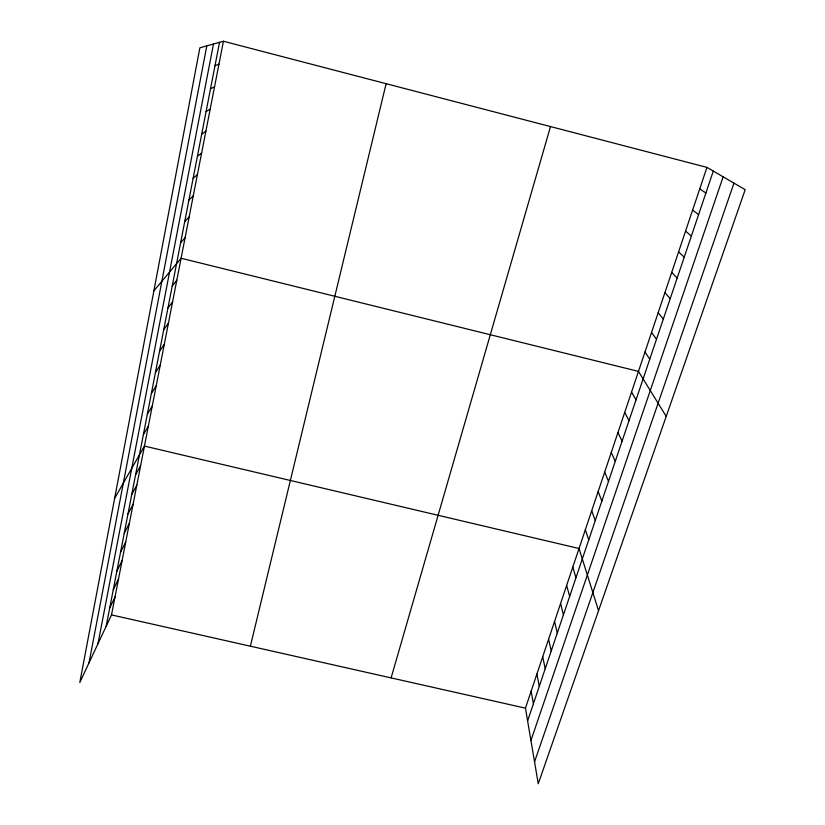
<?xml version="1.0" encoding="UTF-8"?>
<svg xmlns="http://www.w3.org/2000/svg" width="825" height="825" viewBox="0 0 825 825"><rect width="100%" height="100%" fill="white"/><g stroke="black" fill="none" stroke-linecap="round" stroke-linejoin="round"><path stroke-width="1.24" d="M89.007 662.877L206.797 45.88M97.958 643.789L213.469 44.024M106.167 626.278L219.532 42.333M223.431 41.25L199.856 47.819L79.808 682.502L111.499 614.914L223.431 41.25L706.953 167.392L745.192 189.678L538.251 783.75L525.453 708.159L706.953 167.392M250.377 646.202L386.121 83.696M391.102 677.892L550.492 126.576M527.608 720.895L713.295 171.095M530.929 740.51L723.143 176.828M534.538 761.846L733.961 183.129M109.694 608.107L114.995 597.001M113.273 589.72L118.532 578.892M116.882 571.127L122.1 560.567M120.532 552.307L125.72 542.035M124.224 533.27L129.381 523.287M127.968 514.006L133.083 504.323M131.752 494.515L136.826 485.141M135.578 474.787L140.611 465.723M114.644 498.31L144.437 446.077L579.037 548.512L598.538 610.665M143.375 434.62L148.314 426.205M147.345 414.16L152.243 406.096M151.367 393.453L156.214 385.739M155.44 372.498L160.236 365.135M159.555 351.275L164.309 344.272M163.732 329.783L168.424 323.163M167.949 308.024L172.59 301.795M172.229 285.997L176.818 280.16M153.883 290.864L181.088 258.246L638.478 371.384L666.218 416.398M180.623 242.725L185.099 237.693M184.748 221.533L189.162 216.882M188.904 200.073L193.267 195.834M193.122 178.355L197.422 174.539M197.392 156.379L201.63 152.986M201.713 134.135L205.879 131.175M206.085 111.602L210.189 109.106M210.509 88.801L214.552 86.759M214.995 65.711L218.965 64.144M111.499 614.914L525.453 708.159M699.734 188.884L705.891 193.009M692.608 210.117L698.579 214.655M685.565 231.113L691.36 236.053M678.604 251.852L684.214 257.183M671.725 272.353L677.16 278.077M664.919 292.617L670.189 298.712M658.195 312.644L663.3 319.11M651.554 332.454L656.494 339.271M644.985 352.028L649.76 359.205M631.558 392.019L636.023 399.888M624.721 412.407L629.021 420.626M617.956 432.548L622.102 441.107M611.273 452.451L615.264 461.34M604.673 472.117L608.52 481.336M598.156 491.556L601.848 501.084M591.711 510.757L595.258 520.596M585.337 529.753L588.741 539.88M572.808 567.064L575.943 577.778M566.651 585.41L569.663 596.393M560.567 603.539L563.444 614.8M554.555 621.472L557.298 632.992M548.604 639.2L551.224 650.977M542.716 656.721L545.222 668.755M536.9 674.056L539.282 686.328M531.145 691.206L533.414 703.715"/></g></svg>
